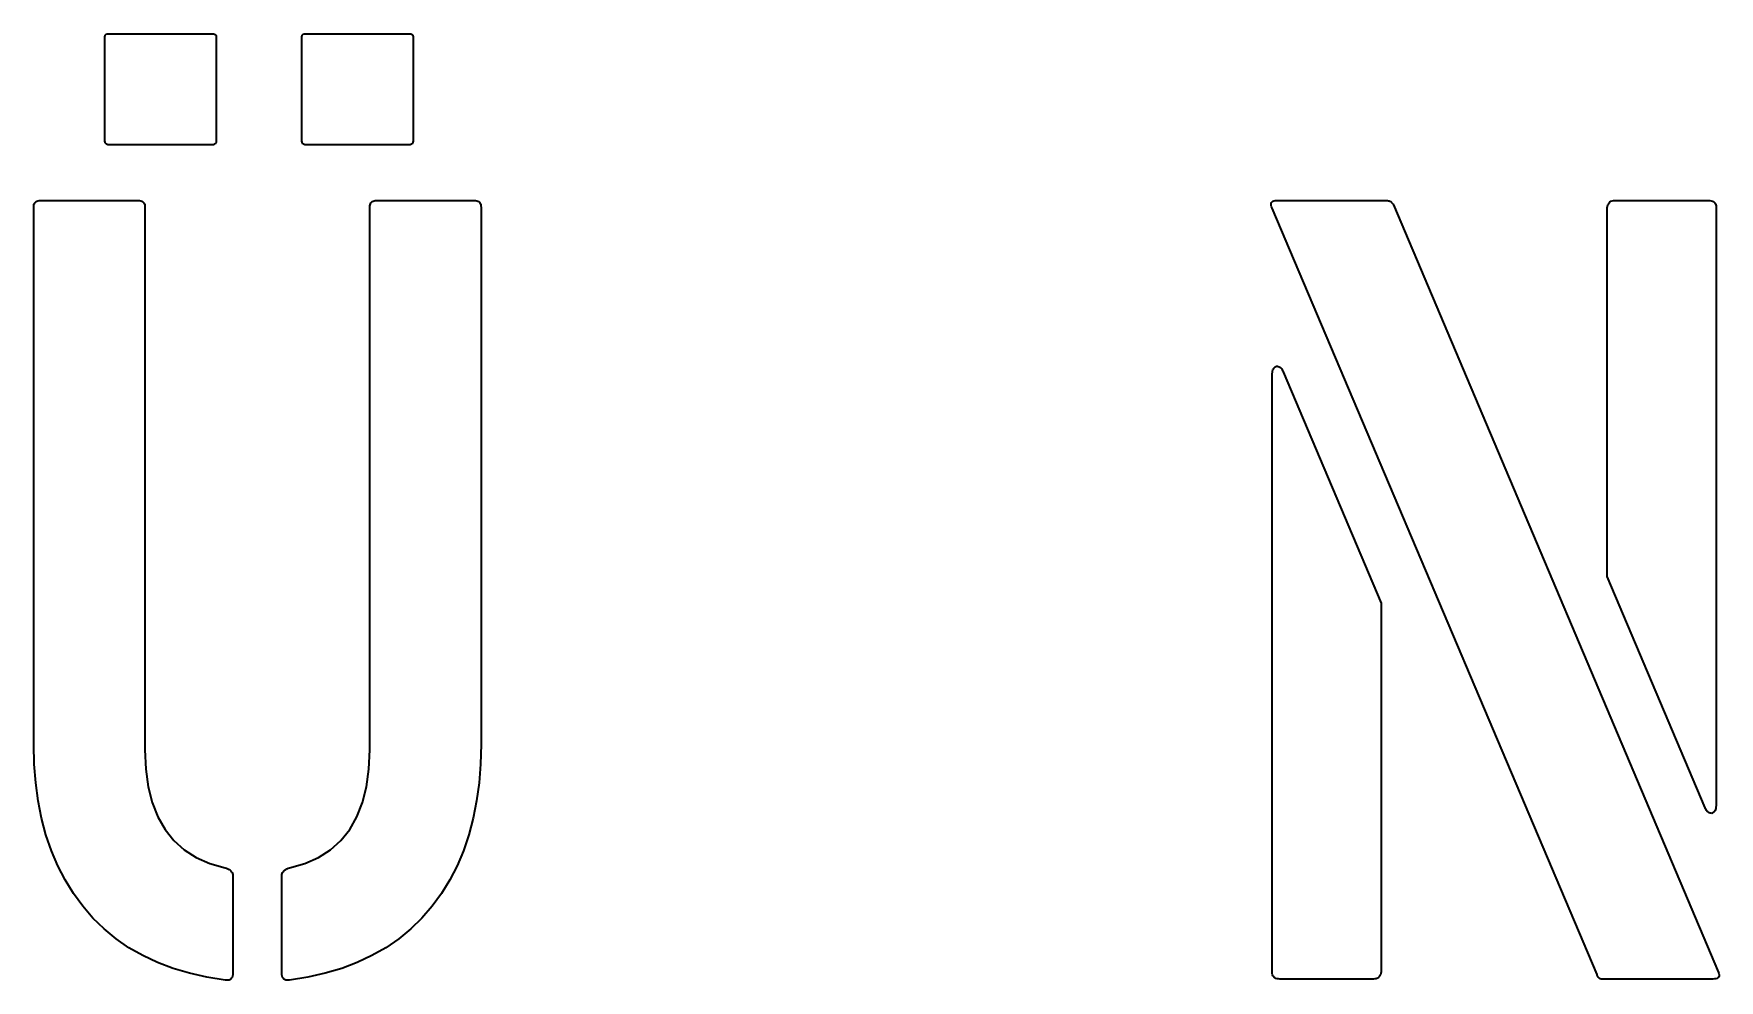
# Model space of a CAD drawing. Extents: x 10 to 410, y -69 to 348.
# Drawn here: x 299.55 to 342.83, y 155.97 to 180.29 of the extents above; entities that cross this region are included whole.
import ezdxf

# ---------------------------------------------------------------- set-up
doc = ezdxf.new("R2010")
doc.units = 0

msp = doc.modelspace()

# ---------------------------------------------------------------- linework, layer by layer
at = {"color": 7, "lineweight": 35, "ltscale": 0.000408}
for p, q in [((301.378571, 180.199997), (301.379425, 180.216278)), ((301.447998, 180.284851), (301.464294, 180.285706)), ((304.234558, 180.216278), (304.235718, 180.199997)), ((306.43573, 180.199997), (306.436554, 180.216278)), ((306.505127, 180.284851), (306.521423, 180.285706)), ((309.291687, 180.216278), (309.292847, 180.199997))]:
    msp.add_line(p, q, dxfattribs=at)
at = {"color": 7, "lineweight": 35, "ltscale": 0.066428}
for p, q in [((301.378571, 177.542862), (301.378571, 180.199997)), ((301.464294, 180.285706), (304.121429, 180.285706)), ((304.235718, 180.199997), (304.235718, 177.542862)), ((306.43573, 177.542862), (306.43573, 180.199997)), ((309.292847, 180.199997), (309.292847, 177.542862))]:
    msp.add_line(p, q, dxfattribs=at)
at = {"color": 7, "lineweight": 35, "ltscale": 0.00037}
for p, q in [((301.379425, 180.216278), (301.382019, 180.230865)), ((301.433411, 180.282288), (301.447998, 180.284851)), ((306.436554, 180.216278), (306.439148, 180.230865)), ((306.49057, 180.282288), (306.505127, 180.284851))]:
    msp.add_line(p, q, dxfattribs=at)
at = {"color": 7, "lineweight": 35, "ltscale": 0.000338}
for p, q in [((301.382019, 180.230865), (301.386292, 180.243713)), ((301.420593, 180.278), (301.433411, 180.282288)), ((306.439148, 180.230865), (306.44342, 180.243713)), ((339.746857, 156.022293), (339.737427, 156.031998))]:
    msp.add_line(p, q, dxfattribs=at)
at = {"color": 7, "lineweight": 35, "ltscale": 0.000316}
for p, q in [((301.386292, 180.243713), (301.392273, 180.254852)), ((306.44342, 180.243713), (306.449402, 180.254852))]:
    msp.add_line(p, q, dxfattribs=at)
at = {"color": 7, "lineweight": 35, "ltscale": 0.000305}
for p, q in [((301.392273, 180.254852), (301.399994, 180.264282)), ((301.399994, 180.264282), (301.409424, 180.272003)), ((306.449402, 180.254852), (306.457153, 180.264282))]:
    msp.add_line(p, q, dxfattribs=at)
at = {"color": 7, "lineweight": 35, "ltscale": 0.000317}
for p, q in [((301.409424, 180.272003), (301.420593, 180.278)), ((306.466553, 180.272003), (306.477722, 180.278))]:
    msp.add_line(p, q, dxfattribs=at)
at = {"color": 7, "lineweight": 35, "ltscale": 0.000543}
for p, q in [((304.121429, 180.285706), (304.143127, 180.284851)), ((304.143127, 177.429718), (304.121429, 177.428574)), ((306.549988, 177.428574), (306.52829, 177.429718))]:
    msp.add_line(p, q, dxfattribs=at)
at = {"color": 7, "lineweight": 35, "ltscale": 0.00049}
msp.add_line((304.143127, 180.284851), (304.162567, 180.282288), dxfattribs=at)
at = {"color": 7, "lineweight": 35, "ltscale": 0.000442}
msp.add_line((304.162567, 180.282288), (304.179718, 180.278), dxfattribs=at)
at = {"color": 7, "lineweight": 35, "ltscale": 0.000401}
for p, q in [((304.179718, 180.278), (304.19458, 180.272003)), ((309.236847, 180.278), (309.251709, 180.272003))]:
    msp.add_line(p, q, dxfattribs=at)
at = {"color": 7, "lineweight": 35, "ltscale": 0.000369}
for p, q in [((304.19458, 180.272003), (304.207153, 180.264282)), ((309.251709, 180.272003), (309.264282, 180.264282))]:
    msp.add_line(p, q, dxfattribs=at)
at = {"color": 7, "lineweight": 35, "ltscale": 0.000348}
msp.add_line((304.207153, 180.264282), (304.217407, 180.254852), dxfattribs=at)
at = {"color": 7, "lineweight": 35, "ltscale": 0.000343}
for p, q in [((304.217407, 180.254852), (304.225433, 180.243713)), ((309.274567, 180.254852), (309.282593, 180.243713))]:
    msp.add_line(p, q, dxfattribs=at)
at = {"color": 7, "lineweight": 35, "ltscale": 0.000351}
for p, q in [((304.225433, 180.243713), (304.23114, 180.230865)), ((309.282593, 180.243713), (309.288269, 180.230865))]:
    msp.add_line(p, q, dxfattribs=at)
at = {"color": 7, "lineweight": 35, "ltscale": 0.000375}
for p, q in [((304.23114, 180.230865), (304.234558, 180.216278)), ((309.288269, 180.230865), (309.291687, 180.216278))]:
    msp.add_line(p, q, dxfattribs=at)
at = {"color": 7, "lineweight": 35, "ltscale": 0.000304}
msp.add_line((306.457153, 180.264282), (306.466553, 180.272003), dxfattribs=at)
at = {"color": 7, "lineweight": 35, "ltscale": 0.000339}
msp.add_line((306.477722, 180.278), (306.49057, 180.282288), dxfattribs=at)
at = {"color": 7, "lineweight": 35, "ltscale": 0.066429}
msp.add_line((306.521423, 180.285706), (309.178589, 180.285706), dxfattribs=at)
at = {"color": 7, "lineweight": 35, "ltscale": 0.000542}
for p, q in [((309.178589, 180.285706), (309.200256, 180.284851)), ((309.200256, 177.429718), (309.178589, 177.428574))]:
    msp.add_line(p, q, dxfattribs=at)
at = {"color": 7, "lineweight": 35, "ltscale": 0.000491}
msp.add_line((309.200256, 180.284851), (309.219727, 180.282288), dxfattribs=at)
at = {"color": 7, "lineweight": 35, "ltscale": 0.000441}
msp.add_line((309.219727, 180.282288), (309.236847, 180.278), dxfattribs=at)
at = {"color": 7, "lineweight": 35, "ltscale": 0.000349}
msp.add_line((309.264282, 180.264282), (309.274567, 180.254852), dxfattribs=at)
at = {"color": 7, "lineweight": 35, "ltscale": 0.000544}
for p, q in [((301.3797, 177.521149), (301.378571, 177.542862)), ((304.235718, 177.542862), (304.234558, 177.521149)), ((306.436859, 177.521149), (306.43573, 177.542862)), ((309.292847, 177.542862), (309.291687, 177.521149)), ((301.492859, 177.428574), (301.47113, 177.429718))]:
    msp.add_line(p, q, dxfattribs=at)
at = {"color": 7, "lineweight": 35, "ltscale": 0.000494}
for p, q in [((301.383148, 177.501709), (301.3797, 177.521149)), ((306.440308, 177.501709), (306.436859, 177.521149)), ((304.162567, 177.433151), (304.143127, 177.429718)), ((309.219727, 177.433151), (309.200256, 177.429718))]:
    msp.add_line(p, q, dxfattribs=at)
at = {"color": 7, "lineweight": 35, "ltscale": 0.000452}
for p, q in [((301.388855, 177.484573), (301.383148, 177.501709)), ((304.23114, 177.501709), (304.225433, 177.484573)), ((301.451721, 177.433136), (301.43457, 177.438858)), ((304.179718, 177.438858), (304.162567, 177.433151)), ((306.50885, 177.433136), (306.491699, 177.438858))]:
    msp.add_line(p, q, dxfattribs=at)
at = {"color": 7, "lineweight": 35, "ltscale": 0.000422}
for p, q in [((301.396851, 177.469711), (301.388855, 177.484573)), ((304.225433, 177.484573), (304.217407, 177.469711)), ((306.453979, 177.469711), (306.445984, 177.484573)), ((309.282593, 177.484573), (309.274567, 177.469711)), ((301.43457, 177.438858), (301.419708, 177.446854)), ((304.19458, 177.446854), (304.179718, 177.438858)), ((309.251709, 177.446854), (309.236847, 177.438858))]:
    msp.add_line(p, q, dxfattribs=at)
at = {"color": 7, "lineweight": 35, "ltscale": 0.000406}
for p, q in [((301.407135, 177.457138), (301.396851, 177.469711)), ((301.419708, 177.446854), (301.407135, 177.457138)), ((304.207153, 177.457138), (304.19458, 177.446854)), ((304.217407, 177.469711), (304.207153, 177.457138)), ((306.476868, 177.446854), (306.464294, 177.457138)), ((309.264282, 177.457138), (309.251709, 177.446854)), ((309.274567, 177.469711), (309.264282, 177.457138))]:
    msp.add_line(p, q, dxfattribs=at)
at = {"color": 7, "lineweight": 35, "ltscale": 0.000493}
for p, q in [((304.234558, 177.521149), (304.23114, 177.501709)), ((309.291687, 177.521149), (309.288269, 177.501709)), ((301.47113, 177.429718), (301.451721, 177.433136)), ((306.52829, 177.429718), (306.50885, 177.433136))]:
    msp.add_line(p, q, dxfattribs=at)
at = {"color": 7, "lineweight": 35, "ltscale": 0.000451}
for p, q in [((306.445984, 177.484573), (306.440308, 177.501709)), ((309.288269, 177.501709), (309.282593, 177.484573)), ((309.236847, 177.438858), (309.219727, 177.433151))]:
    msp.add_line(p, q, dxfattribs=at)
at = {"color": 7, "lineweight": 35, "ltscale": 0.000407}
msp.add_line((306.464294, 177.457138), (306.453979, 177.469711), dxfattribs=at)
at = {"color": 7, "lineweight": 35, "ltscale": 0.065714}
msp.add_line((304.121429, 177.428574), (301.492859, 177.428574), dxfattribs=at)
at = {"color": 7, "lineweight": 35, "ltscale": 0.000421}
msp.add_line((306.491699, 177.438858), (306.476868, 177.446854), dxfattribs=at)
at = {"color": 7, "lineweight": 35, "ltscale": 0.065715}
msp.add_line((309.178589, 177.428574), (306.549988, 177.428574), dxfattribs=at)
at = {"color": 7, "lineweight": 35, "ltscale": 0.000816}
for p, q in [((299.549988, 175.828568), (299.551697, 175.861145)), ((299.688843, 175.998291), (299.721436, 176)), ((302.405426, 175.861145), (302.407135, 175.828568)), ((308.178589, 175.828568), (308.180298, 175.861145)), ((311.033997, 175.861145), (311.035706, 175.828568)), ((342.747986, 175.861145), (342.75, 175.828568)), ((331.35199, 156.138855), (331.350006, 156.171432))]:
    msp.add_line(p, q, dxfattribs=at)
at = {"color": 7, "lineweight": 35, "ltscale": 0.345}
for p, q in [((299.549988, 162.028564), (299.549988, 175.828568)), ((311.035706, 175.828568), (311.035706, 162.028564))]:
    msp.add_line(p, q, dxfattribs=at)
at = {"color": 7, "lineweight": 35, "ltscale": 0.00074}
for p, q in [((299.551697, 175.861145), (299.556885, 175.890289)), ((302.26828, 175.998291), (302.297424, 175.993149)), ((302.400269, 175.890289), (302.405426, 175.861145)), ((308.180298, 175.861145), (308.185425, 175.890289)), ((308.288269, 175.993149), (308.317413, 175.998291)), ((310.896851, 175.998291), (310.925995, 175.993149)), ((311.028839, 175.890289), (311.033997, 175.861145))]:
    msp.add_line(p, q, dxfattribs=at)
at = {"color": 7, "lineweight": 35, "ltscale": 0.000677}
for p, q in [((299.556885, 175.890289), (299.56543, 175.916)), ((302.297424, 175.993149), (302.32312, 175.984573)), ((302.391724, 175.916), (302.400269, 175.890289)), ((308.262573, 175.984573), (308.288269, 175.993149))]:
    msp.add_line(p, q, dxfattribs=at)
at = {"color": 7, "lineweight": 35, "ltscale": 0.000633}
for p, q in [((299.56543, 175.916), (299.577423, 175.938278)), ((299.611694, 175.972565), (299.633972, 175.984573)), ((302.32312, 175.984573), (302.345398, 175.97258)), ((302.3797, 175.938278), (302.391724, 175.916)), ((308.194, 175.916), (308.205994, 175.938278)), ((308.240295, 175.972565), (308.262573, 175.984573)), ((310.951721, 175.984573), (310.973999, 175.97258))]:
    msp.add_line(p, q, dxfattribs=at)
at = {"color": 7, "lineweight": 35, "ltscale": 0.000609}
for p, q in [((299.577423, 175.938278), (299.592834, 175.957138)), ((299.592834, 175.957138), (299.611694, 175.972565)), ((302.364288, 175.957138), (302.3797, 175.938278)), ((308.205994, 175.938278), (308.221436, 175.957138)), ((308.221436, 175.957138), (308.240295, 175.972565)), ((310.973999, 175.97258), (310.992859, 175.957138)), ((310.992859, 175.957138), (311.008301, 175.938278))]:
    msp.add_line(p, q, dxfattribs=at)
at = {"color": 7, "lineweight": 35, "ltscale": 0.000679}
msp.add_line((299.633972, 175.984573), (299.659729, 175.993149), dxfattribs=at)
at = {"color": 7, "lineweight": 35, "ltscale": 0.000739}
msp.add_line((299.659729, 175.993149), (299.688843, 175.998291), dxfattribs=at)
at = {"color": 7, "lineweight": 35, "ltscale": 0.062857}
for p, q in [((299.721436, 176), (302.235718, 176)), ((304.664276, 158.65715), (304.664276, 156.142853)), ((305.921417, 156.142853), (305.921417, 158.65715))]:
    msp.add_line(p, q, dxfattribs=at)
at = {"color": 7, "lineweight": 35, "ltscale": 0.000815}
for p, q in [((302.235718, 176), (302.26828, 175.998291)), ((308.317413, 175.998291), (308.349976, 176)), ((310.864288, 176), (310.896851, 175.998291))]:
    msp.add_line(p, q, dxfattribs=at)
at = {"color": 7, "lineweight": 35, "ltscale": 0.00061}
for p, q in [((302.345398, 175.97258), (302.364288, 175.957138)), ((331.350006, 175.968002), (331.369995, 175.981995))]:
    msp.add_line(p, q, dxfattribs=at)
at = {"color": 7, "lineweight": 35, "ltscale": 0.348571}
for p, q in [((302.407135, 175.828568), (302.407135, 161.885712)), ((308.178589, 161.885712), (308.178589, 175.828568))]:
    msp.add_line(p, q, dxfattribs=at)
at = {"color": 7, "lineweight": 35, "ltscale": 0.000678}
for p, q in [((308.185425, 175.890289), (308.194, 175.916)), ((310.925995, 175.993149), (310.951721, 175.984573)), ((311.020264, 175.916), (311.028839, 175.890289))]:
    msp.add_line(p, q, dxfattribs=at)
at = {"color": 7, "lineweight": 35, "ltscale": 0.062858}
msp.add_line((308.349976, 176), (310.864288, 176), dxfattribs=at)
at = {"color": 7, "lineweight": 35, "ltscale": 0.000632}
msp.add_line((311.008301, 175.938278), (311.020264, 175.916), dxfattribs=at)
at = {"color": 7, "lineweight": 35, "ltscale": 0.000654}
msp.add_line((331.32428, 175.901993), (331.327148, 175.927994), dxfattribs=at)
at = {"color": 7, "lineweight": 35, "ltscale": 0.000753}
for p, q in [((331.327148, 175.871994), (331.32428, 175.901993)), ((340, 175.942856), (340.022003, 175.963425)), ((334.100006, 156.057144), (334.078003, 156.036575))]:
    msp.add_line(p, q, dxfattribs=at)
at = {"color": 7, "lineweight": 35, "ltscale": 0.00059}
msp.add_line((331.327148, 175.927994), (331.335693, 175.949997), dxfattribs=at)
at = {"color": 7, "lineweight": 35, "ltscale": 0.000876}
for p, q in [((331.335693, 175.837997), (331.327148, 175.871994)), ((331.351135, 171.552567), (331.354553, 171.587433)), ((342.74884, 160.447433), (342.745422, 160.412567))]:
    msp.add_line(p, q, dxfattribs=at)
at = {"color": 7, "lineweight": 35, "ltscale": 0.000575}
msp.add_line((331.335693, 175.949997), (331.350006, 175.968002), dxfattribs=at)
at = {"color": 7, "lineweight": 35, "ltscale": 0.001015}
msp.add_line((331.350006, 175.800003), (331.335693, 175.837997), dxfattribs=at)
at = {"color": 7, "lineweight": 35}
for p, q in [((339.692871, 156.114288), (331.350006, 175.800003)), ((334.464264, 175.885712), (342.807129, 156.171432))]:
    msp.add_line(p, q, dxfattribs=at)
at = {"color": 7, "lineweight": 35, "ltscale": 0.00069}
for p, q in [((331.369995, 175.981995), (331.395721, 175.992004)), ((342.731995, 175.916), (342.742004, 175.890289)), ((331.367981, 156.084), (331.357971, 156.109711))]:
    msp.add_line(p, q, dxfattribs=at)
at = {"color": 7, "lineweight": 35, "ltscale": 0.0008}
msp.add_line((331.395721, 175.992004), (331.427155, 175.998001), dxfattribs=at)
at = {"color": 7, "lineweight": 35, "ltscale": 0.000929}
msp.add_line((331.427155, 175.998001), (331.464264, 176), dxfattribs=at)
at = {"color": 7, "lineweight": 35, "ltscale": 0.070715}
msp.add_line((331.464264, 176), (334.292847, 176), dxfattribs=at)
at = {"color": 7, "lineweight": 35, "ltscale": 0.000558}
for p, q in [((334.292847, 176), (334.315125, 175.998856)), ((334.424866, 175.944), (334.439148, 175.926865)), ((331.406006, 171.710281), (331.423126, 171.724579)), ((342.635712, 160.257141), (342.613434, 160.258575)), ((342.694, 160.289719), (342.676849, 160.275436))]:
    msp.add_line(p, q, dxfattribs=at)
at = {"color": 7, "lineweight": 35, "ltscale": 0.000536}
for p, q in [((334.315125, 175.998856), (334.336273, 175.995422)), ((334.409424, 175.958862), (334.424866, 175.944))]:
    msp.add_line(p, q, dxfattribs=at)
at = {"color": 7, "lineweight": 35, "ltscale": 0.00052}
for p, q in [((334.336273, 175.995422), (334.356293, 175.989716)), ((334.392853, 175.97142), (334.409424, 175.958862))]:
    msp.add_line(p, q, dxfattribs=at)
at = {"color": 7, "lineweight": 35, "ltscale": 0.000511}
msp.add_line((334.356293, 175.989716), (334.375122, 175.98172), dxfattribs=at)
at = {"color": 7, "lineweight": 35, "ltscale": 0.000513}
msp.add_line((334.375122, 175.98172), (334.392853, 175.97142), dxfattribs=at)
at = {"color": 7, "lineweight": 35, "ltscale": 0.000586}
msp.add_line((334.439148, 175.926865), (334.452271, 175.907425), dxfattribs=at)
at = {"color": 7, "lineweight": 35, "ltscale": 0.00062}
msp.add_line((334.452271, 175.907425), (334.464264, 175.885712), dxfattribs=at)
at = {"color": 7, "lineweight": 35, "ltscale": 0.001087}
for p, q in [((339.950012, 175.771423), (339.951996, 175.814865)), ((334.149994, 156.228577), (334.14801, 156.18515))]:
    msp.add_line(p, q, dxfattribs=at)
at = {"color": 7, "lineweight": 35, "ltscale": 0.235714}
for p, q in [((339.950012, 166.34285), (339.950012, 175.771423)), ((334.149994, 165.65715), (334.149994, 156.228577))]:
    msp.add_line(p, q, dxfattribs=at)
at = {"color": 7, "lineweight": 35, "ltscale": 0.000983}
for p, q in [((339.951996, 175.814865), (339.958008, 175.853714)), ((334.14801, 156.18515), (334.141998, 156.146286))]:
    msp.add_line(p, q, dxfattribs=at)
at = {"color": 7, "lineweight": 35, "ltscale": 0.000893}
for p, q in [((339.958008, 175.853714), (339.968018, 175.888)), ((334.141998, 156.146286), (334.131989, 156.112))]:
    msp.add_line(p, q, dxfattribs=at)
at = {"color": 7, "lineweight": 35, "ltscale": 0.000821}
for p, q in [((339.968018, 175.888), (339.981995, 175.917709)), ((334.131989, 156.112), (334.117981, 156.082291))]:
    msp.add_line(p, q, dxfattribs=at)
at = {"color": 7, "lineweight": 35, "ltscale": 0.000773}
for p, q in [((339.981995, 175.917709), (340, 175.942856)), ((334.117981, 156.082291), (334.100006, 156.057144))]:
    msp.add_line(p, q, dxfattribs=at)
at = {"color": 7, "lineweight": 35, "ltscale": 0.000763}
for p, q in [((340.022003, 175.963425), (340.048004, 175.979431)), ((304.566284, 155.974854), (304.536285, 155.969147)), ((334.078003, 156.036575), (334.052002, 156.020569))]:
    msp.add_line(p, q, dxfattribs=at)
at = {"color": 7, "lineweight": 35, "ltscale": 0.000803}
for p, q in [((340.048004, 175.979431), (340.078003, 175.99086)), ((334.052002, 156.020569), (334.022003, 156.00914))]:
    msp.add_line(p, q, dxfattribs=at)
at = {"color": 7, "lineweight": 35, "ltscale": 0.000867}
for p, q in [((340.078003, 175.99086), (340.112, 175.997711)), ((334.022003, 156.00914), (333.988007, 156.002289))]:
    msp.add_line(p, q, dxfattribs=at)
at = {"color": 7, "lineweight": 35, "ltscale": 0.000952}
for p, q in [((340.112, 175.997711), (340.149994, 176)), ((342.549988, 176), (342.588013, 175.998291)), ((333.988007, 156.002289), (333.949982, 156))]:
    msp.add_line(p, q, dxfattribs=at)
at = {"color": 7, "lineweight": 35, "ltscale": 0.06}
for p, q in [((340.149994, 176), (342.549988, 176)), ((333.949982, 156), (331.549988, 156))]:
    msp.add_line(p, q, dxfattribs=at)
at = {"color": 7, "lineweight": 35, "ltscale": 0.00086}
for p, q in [((342.588013, 175.998291), (342.622009, 175.993149)), ((331.511993, 156.001709), (331.477997, 156.006851))]:
    msp.add_line(p, q, dxfattribs=at)
at = {"color": 7, "lineweight": 35, "ltscale": 0.000779}
msp.add_line((342.622009, 175.993149), (342.651978, 175.984573), dxfattribs=at)
at = {"color": 7, "lineweight": 35, "ltscale": 0.000716}
for p, q in [((342.651978, 175.984573), (342.677979, 175.97258)), ((331.447998, 156.015427), (331.421997, 156.027435))]:
    msp.add_line(p, q, dxfattribs=at)
at = {"color": 7, "lineweight": 35, "ltscale": 0.000673}
msp.add_line((342.677979, 175.97258), (342.700012, 175.957138), dxfattribs=at)
at = {"color": 7, "lineweight": 35, "ltscale": 0.000652}
for p, q in [((342.700012, 175.957138), (342.718018, 175.938278)), ((331.399994, 156.042862), (331.381989, 156.061722))]:
    msp.add_line(p, q, dxfattribs=at)
at = {"color": 7, "lineweight": 35, "ltscale": 0.000657}
msp.add_line((342.718018, 175.938278), (342.731995, 175.916), dxfattribs=at)
at = {"color": 7, "lineweight": 35, "ltscale": 0.000744}
for p, q in [((342.742004, 175.890289), (342.747986, 175.861145)), ((331.357971, 156.109711), (331.35199, 156.138855))]:
    msp.add_line(p, q, dxfattribs=at)
at = {"color": 7, "lineweight": 35, "ltscale": 0.383571}
for p, q in [((342.75, 175.828568), (342.75, 160.485718)), ((331.350006, 156.171432), (331.350006, 171.514282))]:
    msp.add_line(p, q, dxfattribs=at)
at = {"color": 7, "lineweight": 35, "ltscale": 0.000958}
for p, q in [((331.350006, 171.514282), (331.351135, 171.552567)), ((342.75, 160.485718), (342.74884, 160.447433))]:
    msp.add_line(p, q, dxfattribs=at)
at = {"color": 7, "lineweight": 35, "ltscale": 0.000798}
for p, q in [((331.354553, 171.587433), (331.36026, 171.618851)), ((342.745422, 160.412567), (342.739716, 160.381149))]:
    msp.add_line(p, q, dxfattribs=at)
at = {"color": 7, "lineweight": 35, "ltscale": 0.000728}
for p, q in [((331.36026, 171.618851), (331.368286, 171.646851)), ((342.739716, 160.381149), (342.731689, 160.353149))]:
    msp.add_line(p, q, dxfattribs=at)
at = {"color": 7, "lineweight": 35, "ltscale": 0.000666}
for p, q in [((331.368286, 171.646851), (331.378571, 171.671432)), ((342.731689, 160.353149), (342.721436, 160.328568))]:
    msp.add_line(p, q, dxfattribs=at)
at = {"color": 7, "lineweight": 35, "ltscale": 0.000615}
for p, q in [((331.378571, 171.671432), (331.391144, 171.692566)), ((342.721436, 160.328568), (342.708862, 160.307434))]:
    msp.add_line(p, q, dxfattribs=at)
at = {"color": 7, "lineweight": 35, "ltscale": 0.000578}
for p, q in [((331.391144, 171.692566), (331.406006, 171.710281)), ((342.708862, 160.307434), (342.694, 160.289719))]:
    msp.add_line(p, q, dxfattribs=at)
at = {"color": 7, "lineweight": 35, "ltscale": 0.000557}
for p, q in [((331.423126, 171.724579), (331.442566, 171.735428)), ((342.676849, 160.275436), (342.65741, 160.264572))]:
    msp.add_line(p, q, dxfattribs=at)
at = {"color": 7, "lineweight": 35, "ltscale": 0.000573}
for p, q in [((331.442566, 171.735428), (331.464264, 171.742859)), ((342.65741, 160.264572), (342.635712, 160.257141))]:
    msp.add_line(p, q, dxfattribs=at)
at = {"color": 7, "lineweight": 35, "ltscale": 0.000559}
msp.add_line((331.464264, 171.742859), (331.486572, 171.741425), dxfattribs=at)
at = {"color": 7, "lineweight": 35, "ltscale": 0.000539}
for p, q in [((331.486572, 171.741425), (331.507721, 171.737137)), ((342.613434, 160.258575), (342.592285, 160.262863))]:
    msp.add_line(p, q, dxfattribs=at)
at = {"color": 7, "lineweight": 35, "ltscale": 0.000531}
for p, q in [((331.507721, 171.737137), (331.52771, 171.729996)), ((342.592285, 160.262863), (342.572266, 160.270004))]:
    msp.add_line(p, q, dxfattribs=at)
at = {"color": 7, "lineweight": 35, "ltscale": 0.000534}
msp.add_line((331.52771, 171.729996), (331.54657, 171.720001), dxfattribs=at)
at = {"color": 7, "lineweight": 35, "ltscale": 0.000547}
msp.add_line((331.54657, 171.720001), (331.56427, 171.707138), dxfattribs=at)
at = {"color": 7, "lineweight": 35, "ltscale": 0.000571}
for p, q in [((331.56427, 171.707138), (331.580841, 171.691422)), ((342.535706, 160.292862), (342.519135, 160.308578))]:
    msp.add_line(p, q, dxfattribs=at)
at = {"color": 7, "lineweight": 35, "ltscale": 0.000604}
msp.add_line((331.580841, 171.691422), (331.596283, 171.672852), dxfattribs=at)
at = {"color": 7, "lineweight": 35, "ltscale": 0.000644}
for p, q in [((331.596283, 171.672852), (331.610565, 171.651428)), ((342.503723, 160.327148), (342.489441, 160.348572)), ((342.828857, 156.109711), (342.830292, 156.084))]:
    msp.add_line(p, q, dxfattribs=at)
at = {"color": 7, "lineweight": 35, "ltscale": 0.000691}
for p, q in [((331.610565, 171.651428), (331.623718, 171.627136)), ((342.489441, 160.348572), (342.476288, 160.372864))]:
    msp.add_line(p, q, dxfattribs=at)
at = {"color": 7, "lineweight": 35, "ltscale": 0.000742}
for p, q in [((331.623718, 171.627136), (331.635712, 171.600006)), ((342.476288, 160.372864), (342.464294, 160.399994))]:
    msp.add_line(p, q, dxfattribs=at)
at = {"color": 7, "lineweight": 35, "ltscale": 0.161321}
for p, q in [((331.635712, 171.600006), (334.149994, 165.65715)), ((342.464294, 160.399994), (339.950012, 166.34285))]:
    msp.add_line(p, q, dxfattribs=at)
at = {"color": 7, "lineweight": 35, "ltscale": 0.012615}
for p, q in [((299.562561, 161.524139), (299.549988, 162.028564)), ((311.035706, 162.028564), (311.023132, 161.524139))]:
    msp.add_line(p, q, dxfattribs=at)
at = {"color": 7, "lineweight": 35, "ltscale": 0.012339}
for p, q in [((302.407135, 161.885712), (302.427734, 161.392578)), ((308.15799, 161.392578), (308.178589, 161.885712))]:
    msp.add_line(p, q, dxfattribs=at)
at = {"color": 7, "lineweight": 35, "ltscale": 0.012154}
for p, q in [((299.600281, 161.039429), (299.562561, 161.524139)), ((311.023132, 161.524139), (310.985413, 161.039429))]:
    msp.add_line(p, q, dxfattribs=at)
at = {"color": 7, "lineweight": 35, "ltscale": 0.011731}
for p, q in [((299.663147, 160.574432), (299.600281, 161.039429)), ((310.985413, 161.039429), (310.922546, 160.574432))]:
    msp.add_line(p, q, dxfattribs=at)
at = {"color": 7, "lineweight": 35, "ltscale": 0.011377}
for p, q in [((302.427734, 161.392578), (302.489441, 160.941711)), ((308.096283, 160.941711), (308.15799, 161.392578))]:
    msp.add_line(p, q, dxfattribs=at)
at = {"color": 7, "lineweight": 35, "ltscale": 0.011347}
for p, q in [((299.75116, 160.12915), (299.663147, 160.574432)), ((310.922546, 160.574432), (310.834564, 160.12915))]:
    msp.add_line(p, q, dxfattribs=at)
at = {"color": 7, "lineweight": 35, "ltscale": 0.010533}
for p, q in [((302.489441, 160.941711), (302.592285, 160.533142)), ((307.993408, 160.533142), (308.096283, 160.941711))]:
    msp.add_line(p, q, dxfattribs=at)
at = {"color": 7, "lineweight": 35, "ltscale": 0.009839}
for p, q in [((302.592285, 160.533142), (302.736267, 160.166855)), ((307.849426, 160.166855), (307.993408, 160.533142))]:
    msp.add_line(p, q, dxfattribs=at)
at = {"color": 7, "lineweight": 35, "ltscale": 0.009329}
for p, q in [((302.736267, 160.166855), (302.921417, 159.84285)), ((307.664276, 159.84285), (307.849426, 160.166855))]:
    msp.add_line(p, q, dxfattribs=at)
at = {"color": 7, "lineweight": 35, "ltscale": 0.000603}
msp.add_line((342.519135, 160.308578), (342.503723, 160.327148), dxfattribs=at)
at = {"color": 7, "lineweight": 35, "ltscale": 0.000548}
for p, q in [((342.553436, 160.279999), (342.535706, 160.292862)), ((342.825439, 156.061722), (342.81427, 156.042862))]:
    msp.add_line(p, q, dxfattribs=at)
at = {"color": 7, "lineweight": 35, "ltscale": 0.000533}
msp.add_line((342.572266, 160.270004), (342.553436, 160.279999), dxfattribs=at)
at = {"color": 7, "lineweight": 35, "ltscale": 0.011009}
for p, q in [((299.864258, 159.703568), (299.75116, 160.12915)), ((310.834564, 160.12915), (310.721436, 159.703568))]:
    msp.add_line(p, q, dxfattribs=at)
at = {"color": 7, "lineweight": 35, "ltscale": 0.009033}
for p, q in [((302.921417, 159.84285), (303.147705, 159.561142)), ((307.437988, 159.561142), (307.664276, 159.84285))]:
    msp.add_line(p, q, dxfattribs=at)
at = {"color": 7, "lineweight": 35, "ltscale": 0.010719}
for p, q in [((300.002563, 159.297714), (299.864258, 159.703568)), ((310.721436, 159.703568), (310.58313, 159.297714))]:
    msp.add_line(p, q, dxfattribs=at)
at = {"color": 7, "lineweight": 35, "ltscale": 0.010483}
msp.add_line((300.166016, 158.911575), (300.002563, 159.297714), dxfattribs=at)
at = {"color": 7, "lineweight": 35, "ltscale": 0.008974}
msp.add_line((303.147705, 159.561142), (303.415131, 159.321716), dxfattribs=at)
at = {"color": 7, "lineweight": 35, "ltscale": 0.009154}
msp.add_line((303.415131, 159.321716), (303.723694, 159.124573), dxfattribs=at)
at = {"color": 7, "lineweight": 35, "ltscale": 0.009155}
msp.add_line((306.862, 159.124573), (307.170593, 159.321716), dxfattribs=at)
at = {"color": 7, "lineweight": 35, "ltscale": 0.008973}
msp.add_line((307.170593, 159.321716), (307.437988, 159.561142), dxfattribs=at)
at = {"color": 7, "lineweight": 35, "ltscale": 0.010482}
msp.add_line((310.58313, 159.297714), (310.419708, 158.911575), dxfattribs=at)
at = {"color": 7, "lineweight": 35, "ltscale": 0.010302}
msp.add_line((300.354553, 158.545135), (300.166016, 158.911575), dxfattribs=at)
at = {"color": 7, "lineweight": 35, "ltscale": 0.009562}
for p, q in [((303.723694, 159.124573), (304.073425, 158.969711)), ((306.512268, 158.969711), (306.862, 159.124573))]:
    msp.add_line(p, q, dxfattribs=at)
at = {"color": 7, "lineweight": 35, "ltscale": 0.010169}
msp.add_line((304.073425, 158.969711), (304.464294, 158.857147), dxfattribs=at)
at = {"color": 7, "lineweight": 35, "ltscale": 0.000998}
for p, q in [((304.464294, 158.857147), (304.502289, 158.844864)), ((306.083435, 158.844864), (306.121429, 158.857147))]:
    msp.add_line(p, q, dxfattribs=at)
at = {"color": 7, "lineweight": 35, "ltscale": 0.000919}
for p, q in [((304.502289, 158.844864), (304.536285, 158.830856)), ((306.049438, 158.830856), (306.083435, 158.844864))]:
    msp.add_line(p, q, dxfattribs=at)
at = {"color": 7, "lineweight": 35, "ltscale": 0.010168}
msp.add_line((306.121429, 158.857147), (306.512268, 158.969711), dxfattribs=at)
at = {"color": 7, "lineweight": 35, "ltscale": 0.010303}
msp.add_line((310.419708, 158.911575), (310.23114, 158.545135), dxfattribs=at)
at = {"color": 7, "lineweight": 35, "ltscale": 0.010183}
msp.add_line((300.568298, 158.198425), (300.354553, 158.545135), dxfattribs=at)
at = {"color": 7, "lineweight": 35, "ltscale": 0.000847}
for p, q in [((304.536285, 158.830856), (304.566284, 158.81514)), ((306.019409, 158.81514), (306.049438, 158.830856))]:
    msp.add_line(p, q, dxfattribs=at)
at = {"color": 7, "lineweight": 35, "ltscale": 0.000783}
for p, q in [((304.566284, 158.81514), (304.592285, 158.797714)), ((305.993408, 158.797714), (306.019409, 158.81514))]:
    msp.add_line(p, q, dxfattribs=at)
at = {"color": 7, "lineweight": 35, "ltscale": 0.000729}
for p, q in [((304.592285, 158.797714), (304.614288, 158.778564)), ((305.971436, 158.778564), (305.993408, 158.797714))]:
    msp.add_line(p, q, dxfattribs=at)
at = {"color": 7, "lineweight": 35, "ltscale": 0.000688}
msp.add_line((304.614288, 158.778564), (304.632263, 158.757721), dxfattribs=at)
at = {"color": 7, "lineweight": 35, "ltscale": 0.000665}
for p, q in [((304.632263, 158.757721), (304.646301, 158.735138)), ((342.796875, 156.027435), (342.773132, 156.015427))]:
    msp.add_line(p, q, dxfattribs=at)
at = {"color": 7, "lineweight": 35, "ltscale": 0.000656}
for p, q in [((304.646301, 158.735138), (304.656281, 158.710861)), ((305.929413, 158.710861), (305.939423, 158.735138))]:
    msp.add_line(p, q, dxfattribs=at)
at = {"color": 7, "lineweight": 35, "ltscale": 0.000667}
for p, q in [((304.656281, 158.710861), (304.662292, 158.68486)), ((305.923401, 158.68486), (305.929413, 158.710861))]:
    msp.add_line(p, q, dxfattribs=at)
at = {"color": 7, "lineweight": 35, "ltscale": 0.000695}
for p, q in [((304.662292, 158.68486), (304.664276, 158.65715)), ((305.921417, 158.65715), (305.923401, 158.68486)), ((304.646301, 156.043427), (304.632263, 156.019424)), ((305.95343, 156.019424), (305.939423, 156.043427))]:
    msp.add_line(p, q, dxfattribs=at)
at = {"color": 7, "lineweight": 35, "ltscale": 0.000664}
for p, q in [((305.939423, 158.735138), (305.95343, 158.757721)), ((304.614288, 156), (304.592285, 155.985138))]:
    msp.add_line(p, q, dxfattribs=at)
at = {"color": 7, "lineweight": 35, "ltscale": 0.000689}
msp.add_line((305.95343, 158.757721), (305.971436, 158.778564), dxfattribs=at)
at = {"color": 7, "lineweight": 35, "ltscale": 0.010182}
msp.add_line((310.23114, 158.545135), (310.017426, 158.198425), dxfattribs=at)
at = {"color": 7, "lineweight": 35, "ltscale": 0.010123}
msp.add_line((300.807129, 157.871429), (300.568298, 158.198425), dxfattribs=at)
at = {"color": 7, "lineweight": 35, "ltscale": 0.010124}
msp.add_line((310.017426, 158.198425), (309.778564, 157.871429), dxfattribs=at)
at = {"color": 7, "lineweight": 35, "ltscale": 0.010056}
for p, q in [((301.070007, 157.567001), (300.807129, 157.871429)), ((309.778564, 157.871429), (309.515686, 157.567001))]:
    msp.add_line(p, q, dxfattribs=at)
at = {"color": 7, "lineweight": 35, "ltscale": 0.009984}
for p, q in [((301.355713, 157.287994), (301.070007, 157.567001)), ((309.515686, 157.567001), (309.22998, 157.287994))]:
    msp.add_line(p, q, dxfattribs=at)
at = {"color": 7, "lineweight": 35, "ltscale": 0.009985}
for p, q in [((301.664276, 157.034424), (301.355713, 157.287994)), ((309.22998, 157.287994), (308.921417, 157.034424))]:
    msp.add_line(p, q, dxfattribs=at)
at = {"color": 7, "lineweight": 35, "ltscale": 0.010059}
for p, q in [((301.995728, 156.80629), (301.664276, 157.034424)), ((308.921417, 157.034424), (308.589996, 156.80629))]:
    msp.add_line(p, q, dxfattribs=at)
at = {"color": 7, "lineweight": 35, "ltscale": 0.010204}
for p, q in [((302.349976, 156.603577), (301.995728, 156.80629)), ((308.589996, 156.80629), (308.235718, 156.603577))]:
    msp.add_line(p, q, dxfattribs=at)
at = {"color": 7, "lineweight": 35, "ltscale": 0.010419}
msp.add_line((302.727142, 156.426285), (302.349976, 156.603577), dxfattribs=at)
at = {"color": 7, "lineweight": 35, "ltscale": 0.010696}
msp.add_line((303.127136, 156.274429), (302.727142, 156.426285), dxfattribs=at)
at = {"color": 7, "lineweight": 35, "ltscale": 0.011034}
for p, q in [((303.549988, 156.147995), (303.127136, 156.274429)), ((307.458557, 156.274429), (307.035706, 156.147995))]:
    msp.add_line(p, q, dxfattribs=at)
at = {"color": 7, "lineweight": 35, "ltscale": 0.010697}
msp.add_line((307.858582, 156.426285), (307.458557, 156.274429), dxfattribs=at)
at = {"color": 7, "lineweight": 35, "ltscale": 0.010418}
msp.add_line((308.235718, 156.603577), (307.858582, 156.426285), dxfattribs=at)
at = {"color": 7, "lineweight": 35, "ltscale": 0.011426}
msp.add_line((303.995728, 156.046997), (303.549988, 156.147995), dxfattribs=at)
at = {"color": 7, "lineweight": 35, "ltscale": 0.011866}
for p, q in [((304.464294, 155.971436), (303.995728, 156.046997)), ((306.589996, 156.046997), (306.121429, 155.971436))]:
    msp.add_line(p, q, dxfattribs=at)
at = {"color": 7, "lineweight": 35, "ltscale": 0.000954}
for p, q in [((304.502289, 155.968002), (304.464294, 155.971436)), ((306.121429, 155.971436), (306.083435, 155.968002))]:
    msp.add_line(p, q, dxfattribs=at)
at = {"color": 7, "lineweight": 35, "ltscale": 0.00085}
for p, q in [((304.536285, 155.969147), (304.502289, 155.968002)), ((306.083435, 155.968002), (306.049438, 155.969147))]:
    msp.add_line(p, q, dxfattribs=at)
at = {"color": 7, "lineweight": 35, "ltscale": 0.000699}
for p, q in [((304.592285, 155.985138), (304.566284, 155.974854)), ((306.019409, 155.974854), (305.993408, 155.985138))]:
    msp.add_line(p, q, dxfattribs=at)
at = {"color": 7, "lineweight": 35, "ltscale": 0.000662}
for p, q in [((304.632263, 156.019424), (304.614288, 156)), ((305.971436, 156), (305.95343, 156.019424))]:
    msp.add_line(p, q, dxfattribs=at)
at = {"color": 7, "lineweight": 35, "ltscale": 0.000757}
for p, q in [((304.656281, 156.072006), (304.646301, 156.043427)), ((305.939423, 156.043427), (305.929413, 156.072006))]:
    msp.add_line(p, q, dxfattribs=at)
at = {"color": 7, "lineweight": 35, "ltscale": 0.000842}
for p, q in [((304.662292, 156.105148), (304.656281, 156.072006)), ((305.929413, 156.072006), (305.923401, 156.105148))]:
    msp.add_line(p, q, dxfattribs=at)
at = {"color": 7, "lineweight": 35, "ltscale": 0.000944}
for p, q in [((304.664276, 156.142853), (304.662292, 156.105148)), ((305.923401, 156.105148), (305.921417, 156.142853))]:
    msp.add_line(p, q, dxfattribs=at)
at = {"color": 7, "lineweight": 35, "ltscale": 0.000663}
msp.add_line((305.993408, 155.985138), (305.971436, 156), dxfattribs=at)
at = {"color": 7, "lineweight": 35, "ltscale": 0.000764}
msp.add_line((306.049438, 155.969147), (306.019409, 155.974854), dxfattribs=at)
at = {"color": 7, "lineweight": 35, "ltscale": 0.011425}
msp.add_line((307.035706, 156.147995), (306.589996, 156.046997), dxfattribs=at)
at = {"color": 7, "lineweight": 35, "ltscale": 0.000658}
msp.add_line((331.381989, 156.061722), (331.367981, 156.084), dxfattribs=at)
at = {"color": 7, "lineweight": 35, "ltscale": 0.000672}
msp.add_line((331.421997, 156.027435), (331.399994, 156.042862), dxfattribs=at)
at = {"color": 7, "lineweight": 35, "ltscale": 0.00078}
for p, q in [((331.477997, 156.006851), (331.447998, 156.015427)), ((342.773132, 156.015427), (342.743134, 156.006851))]:
    msp.add_line(p, q, dxfattribs=at)
at = {"color": 7, "lineweight": 35, "ltscale": 0.000951}
msp.add_line((331.549988, 156), (331.511993, 156.001709), dxfattribs=at)
at = {"color": 7, "lineweight": 35, "ltscale": 0.00044}
msp.add_line((339.698853, 156.097717), (339.692871, 156.114288), dxfattribs=at)
at = {"color": 7, "lineweight": 35, "ltscale": 0.000419}
msp.add_line((339.705444, 156.082291), (339.698853, 156.097717), dxfattribs=at)
at = {"color": 7, "lineweight": 35, "ltscale": 0.0004}
msp.add_line((339.712585, 156.067993), (339.705444, 156.082291), dxfattribs=at)
at = {"color": 7, "lineweight": 35, "ltscale": 0.000381}
msp.add_line((339.720276, 156.054855), (339.712585, 156.067993), dxfattribs=at)
at = {"color": 7, "lineweight": 35, "ltscale": 0.000365}
msp.add_line((339.728577, 156.042862), (339.720276, 156.054855), dxfattribs=at)
at = {"color": 7, "lineweight": 35, "ltscale": 0.00035}
msp.add_line((339.737427, 156.031998), (339.728577, 156.042862), dxfattribs=at)
at = {"color": 7, "lineweight": 35, "ltscale": 0.00033}
msp.add_line((339.756866, 156.013718), (339.746857, 156.022293), dxfattribs=at)
at = {"color": 7, "lineweight": 35, "ltscale": 0.000323}
msp.add_line((339.767426, 156.006287), (339.756866, 156.013718), dxfattribs=at)
at = {"color": 7, "lineweight": 35, "ltscale": 0.00032}
msp.add_line((339.778564, 156), (339.767426, 156.006287), dxfattribs=at)
at = {"color": 7, "lineweight": 35, "ltscale": 0.072144}
msp.add_line((342.664307, 156), (339.778564, 156), dxfattribs=at)
at = {"color": 7, "lineweight": 35, "ltscale": 0.001064}
msp.add_line((342.706848, 156.001709), (342.664307, 156), dxfattribs=at)
at = {"color": 7, "lineweight": 35, "ltscale": 0.000916}
msp.add_line((342.743134, 156.006851), (342.706848, 156.001709), dxfattribs=at)
at = {"color": 7, "lineweight": 35, "ltscale": 0.000581}
msp.add_line((342.81427, 156.042862), (342.796875, 156.027435), dxfattribs=at)
at = {"color": 7, "lineweight": 35, "ltscale": 0.000887}
msp.add_line((342.807129, 156.171432), (342.821167, 156.138855), dxfattribs=at)
at = {"color": 7, "lineweight": 35, "ltscale": 0.000754}
msp.add_line((342.821167, 156.138855), (342.828857, 156.109711), dxfattribs=at)
at = {"color": 7, "lineweight": 35, "ltscale": 0.00057}
msp.add_line((342.830292, 156.084), (342.825439, 156.061722), dxfattribs=at)

doc.saveas('drawing.dxf')
